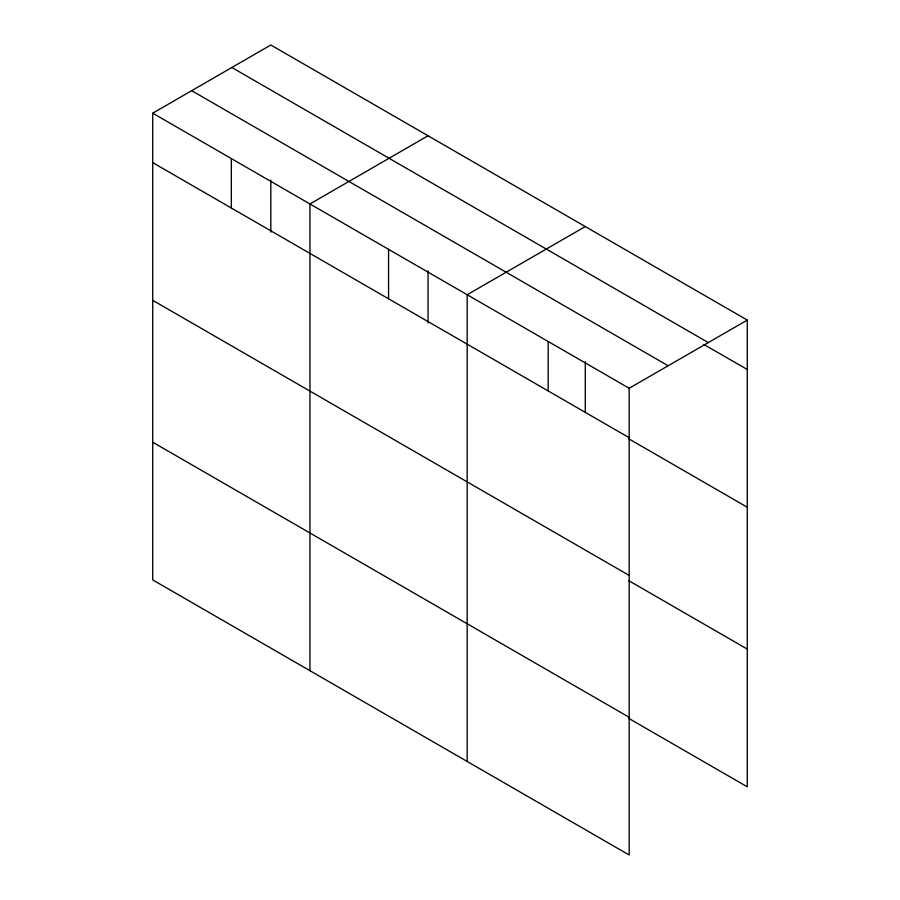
<?xml version="1.0" encoding="UTF-8"?>
<svg xmlns="http://www.w3.org/2000/svg" width="900" height="900" viewBox="0 0 900 900"><rect width="100%" height="100%" fill="white"/><g stroke="black" fill="none" stroke-linecap="round" stroke-linejoin="round"><path stroke-width="1.35" d="M270.821 232.144L270.821 180.157M428.051 322.92L428.051 270.934M585.281 412.301L585.281 361.71M152.719 113.186L629.179 388.26L629.179 855L152.719 579.915L152.719 113.186L270.821 45L747.281 320.085L747.281 786.814L628.808 718.414M428.051 135.776L309.949 203.963L309.949 670.691M585.281 226.553L467.179 294.739L467.179 761.467M629.179 388.26L747.281 320.085M231.851 67.5L708.3 342.585M703.755 344.396L747.281 369.517M191.7 90.686L668.149 365.76M152.719 162.63L629.179 437.704M628.808 438.829L747.281 507.229M152.719 300.33L629.179 575.415M628.808 580.702L747.281 649.102M152.719 442.215L629.179 717.289M548.179 341.505L548.179 390.938M388.564 249.345L388.564 298.789M231.334 158.569L231.334 208.013"/></g></svg>
